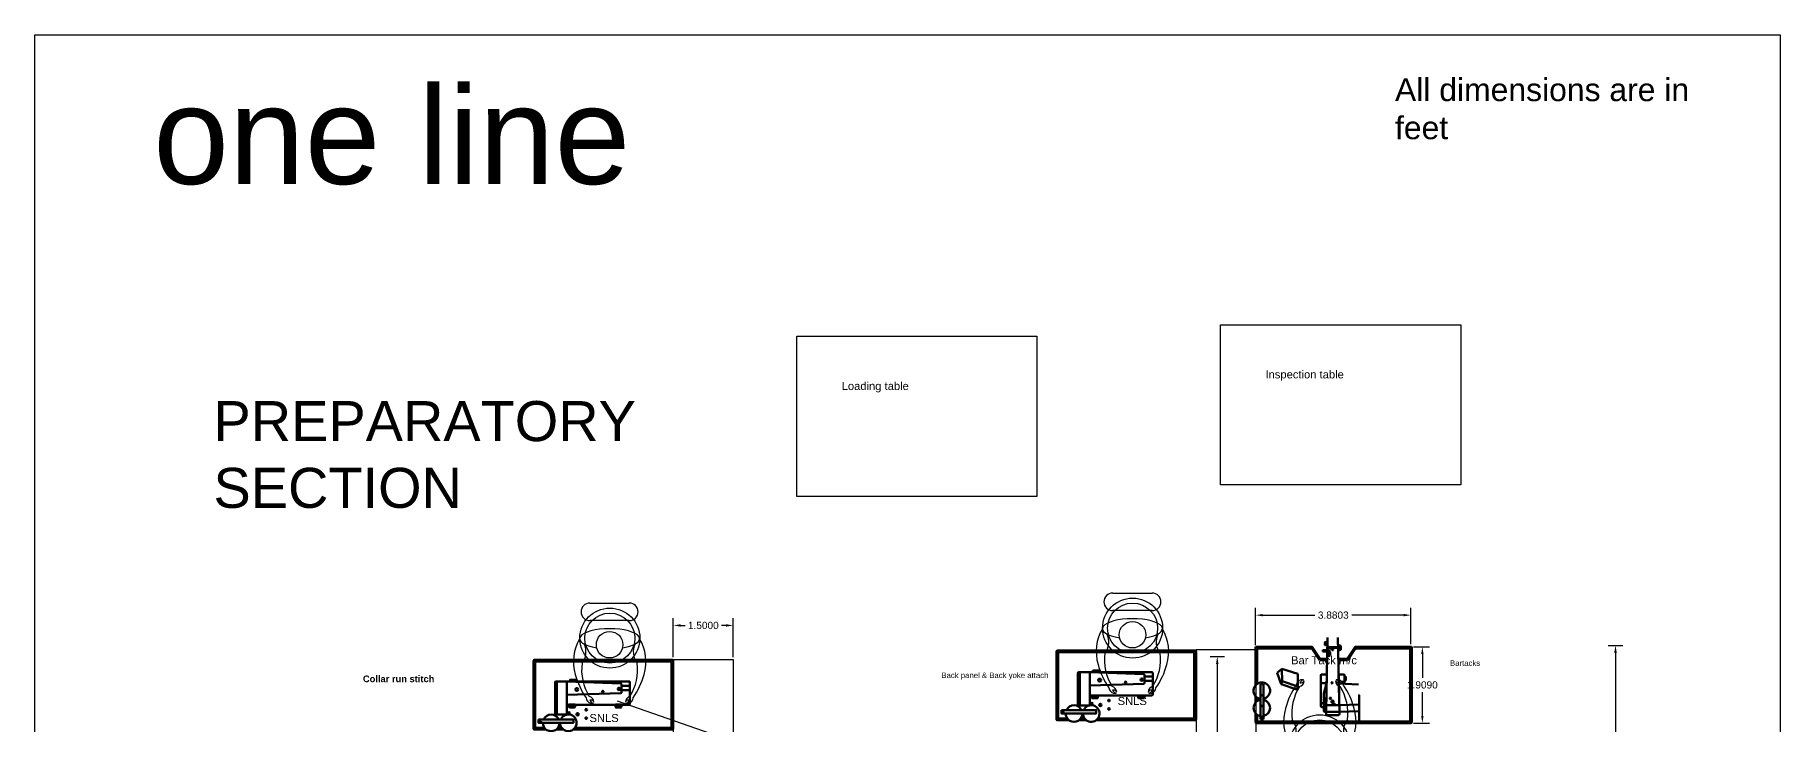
# Model space of a CAD drawing. Header units: feet. Extents: x 1 to 985, y 9 to 848.
# Drawn here: x 0.78 to 44.39, y 75.97 to 93.18 of the extents above; entities that cross this region are included whole.
import ezdxf

# ---------------------------------------------------------------- set-up
doc = ezdxf.new("R2010")
doc.units = ezdxf.units.FT
doc.header["$MEASUREMENT"] = 0
for name, color, linetype in [('assembly operations', 80, 'Continuous'), ('button', 131, 'Continuous'), ('dimension', 100, 'Continuous'), ('machines', 21, 'Continuous'), ('prep side', 220, 'Continuous')]:
    doc.layers.add(name, color=color, linetype=linetype)
doc.styles.get("Standard").update_dxf_attribs({"font": 'arial.ttf'})
doc.dimstyles.get("Standard").update_dxf_attribs({"dimtxt": 0.18, "dimasz": 0.18, "dimexe": 0.18, "dimexo": 0.0625, "dimgap": 0.09, "dimtad": 0, "dimtih": 1, "dimtoh": 1, "dimdec": 4, "dimzin": 0, "dimdsep": 46, "dimtxsty": 'Standard', "dimcen": 0.09, "dimadec": 0, "dimazin": 0, "dimtfac": 1, "dimtdec": 4, "dimtofl": 0, "dimtmove": 0, "dimatfit": 3, "dimfxl": 1, "dimtolj": 1, "dimtzin": 0, "dimarcsym": 0})

# ---------------------------------------------------------------- blocks, each defined once
blk = doc.blocks.new('Arrow')
at = {"linetype": 'ByBlock', "lineweight": -2}
blk.add_lwpolyline([(19.992, 74.917), (15.339, 76.537)], dxfattribs=at)
blk.add_solid([(20.002, 74.945), (20.162, 74.858), (19.982, 74.889)])
blk = doc.blocks.new('snls block')
at = {"layer": 'machines', "linetype": 'ByBlock', "lineweight": 100}
for p, q in [((54.586, 84.152), (54.586, 84.133)), ((54.586, 84.152), (54.605, 84.152)), ((54.607, 84.133), (54.605, 84.152)), ((54.888, 84.077), (54.681, 84.077)), ((54.889, 83.97), (54.681, 83.97)), ((53.361, 83.553), (53.361, 83.605)), ((53.361, 83.605), (53.517, 83.605)), ((53.378, 83.57), (53.378, 83.605)), ((53.497, 83.533), (53.382, 83.533)), ((53.48, 83.549), (53.398, 83.549)), ((53.501, 83.605), (53.501, 83.57)), ((53.517, 83.605), (53.517, 83.553)), ((54.524, 83.553), (54.524, 83.605)), ((54.524, 83.605), (54.681, 83.605)), ((54.541, 83.57), (54.541, 83.605)), ((54.66, 83.533), (54.545, 83.533)), ((54.643, 83.549), (54.562, 83.549)), ((54.664, 83.605), (54.664, 83.57)), ((54.681, 83.605), (54.681, 83.553))]:
    blk.add_line(p, q, dxfattribs=at)
for points in [[(53.469, 82.981), (55.947, 82.981, 0.414214), (55.968, 83.002), (55.968, 84.703, 0.414214), (55.947, 84.724), (52.502, 84.724, 0.414214), (52.482, 84.703), (52.482, 83.002, 0.414214), (52.502, 82.981), (52.798, 82.981)], [(53.513, 83.023), (55.905, 83.023, 0.414214), (55.926, 83.043), (55.926, 84.662, 0.414214), (55.905, 84.683), (52.544, 84.683, 0.414214), (52.523, 84.662), (52.523, 83.043, 0.414214), (52.544, 83.023), (52.755, 83.023)]]:
    blk.add_lwpolyline(points, format="xyb", dxfattribs=at)
for points in [[(53.063, 83.355), (53.037, 83.355, -0.414214), (53.016, 83.375), (53.016, 84.161, -0.414214), (53.037, 84.182), (53.063, 84.182)], [(53.312, 84.185), (53.063, 84.185), (53.063, 83.355), (53.291, 83.355, 0.414214), (53.312, 83.375)], [(53.312, 84.185), (54.661, 84.131, -0.402601), (54.681, 84.11), (54.681, 83.914, -0.405445), (54.661, 83.893), (53.312, 83.853)], [(53.312, 84.185), (54.868, 84.185, -0.414214), (54.889, 84.164), (54.889, 83.624, -0.414214), (54.868, 83.604), (53.312, 83.604)]]:
    blk.add_lwpolyline(points, format="xyb", close=True, dxfattribs=at)
for points in [[(53.557, 84.185), (53.392, 84.185), (53.392, 84.225), (53.557, 84.225)], [(53.505, 84.185), (53.404, 84.185), (53.404, 84.222), (53.505, 84.222)], [(52.603, 83.237), (53.474, 83.237), (53.474, 83.154), (52.603, 83.154)], [(52.603, 83.237), (53.474, 83.237), (53.474, 83.154), (52.603, 83.154)]]:
    blk.add_lwpolyline(points, close=True, dxfattribs=at)
for points in [[(53.042, 82.981), (53.23, 82.981)], [(53.085, 83.023), (53.186, 83.023)]]:
    blk.add_lwpolyline(points, dxfattribs=at)
for centre, radius in [((53.56, 83.986), 0.0369), ((54.212, 83.931), 0.0196), ((54.613, 83.999), 0.0303), ((53.366, 83.399), 0.0206), ((53.58, 83.365), 0.0285), ((53.796, 83.476), 0.0206), ((52.644, 83.202), 0.0219), ((52.644, 83.202), 0.0219), ((53.796, 83.267), 0.0206)]:
    blk.add_circle(centre, radius, dxfattribs=at)
for centre, radius, start, end in [((52.92, 83.149), 0.207, 25.1747, 154.8253), ((53.35, 83.151), 0.207, 179.1324, 155.4718), ((53.382, 83.553), 0.0208, 180, 270), ((53.398, 83.57), 0.0208, 180, 270), ((53.48, 83.57), 0.0208, 270, 0), ((53.497, 83.553), 0.0208, 270, 0), ((54.545, 83.553), 0.0208, 180, 270), ((54.562, 83.57), 0.0208, 180, 270), ((54.643, 83.57), 0.0208, 270, 0), ((54.66, 83.553), 0.0208, 270, 0), ((52.92, 83.149), 0.207, 178.5457, 1.4543)]:
    blk.add_arc(centre, radius, start, end, dxfattribs=at)
blk = doc.blocks.new('bartack')
at = {"layer": 'button', "lineweight": 100}
for p, q in [((52.829, 67.099), (52.829, 63.24)), ((53.075, 67.12), (52.85, 67.12)), ((52.871, 67.058), (52.871, 63.281)), ((53.038, 67.079), (52.892, 67.079)), ((52.931, 67.002), (53.803, 67.002)), ((52.931, 66.919), (52.931, 67.002)), ((53.803, 66.919), (52.931, 66.919)), ((53.502, 67.12), (53.347, 67.12)), ((53.466, 67.079), (53.384, 67.079)), ((54.718, 67.12), (53.779, 67.12)), ((53.803, 67.002), (53.803, 66.919)), ((54.676, 67.079), (53.815, 67.079)), ((54.697, 65.709), (54.697, 67.058)), ((54.738, 65.709), (54.738, 67.099)), ((53.8, 66.484), (53.67, 66.093)), ((53.749, 66.069), (53.879, 66.458)), ((53.8, 66.484), (54.085, 66.578)), ((53.879, 66.458), (53.8, 66.484)), ((54.188, 66.468), (53.879, 66.458)), ((53.879, 66.458), (54.188, 66.468)), ((54.061, 66.069), (54.188, 66.468)), ((54.188, 66.468), (54.085, 66.578)), ((53.67, 66.093), (53.749, 66.069)), ((53.749, 66.069), (54.061, 66.069)), ((53.134, 65.414), (53.571, 65.414)), ((53.233, 65.414), (53.233, 65.468)), ((53.253, 65.489), (54.028, 65.489)), ((53.279, 65.357), (53.279, 65.414)), ((53.332, 65.414), (53.332, 65.489)), ((53.819, 65.346), (53.571, 65.414)), ((53.828, 65.346), (53.828, 65.489)), ((54.049, 65.468), (54.049, 65.342)), ((54.406, 65.515), (54.697, 65.709)), ((54.406, 65.335), (54.406, 65.515)), ((54.738, 65.709), (54.44, 65.505)), ((54.44, 65.335), (54.44, 65.505)), ((54.738, 65.709), (54.697, 65.709)), ((53.03, 65.339), (53.03, 65.049)), ((53.093, 65.36), (53.051, 65.36)), ((53.051, 65.028), (53.093, 65.028)), ((53.113, 65.38), (53.113, 65.393)), ((53.113, 65.049), (53.113, 65.339)), ((53.113, 65.049), (53.113, 65.339)), ((53.114, 65.007), (53.13, 64.55)), ((53.134, 65.36), (54.972, 65.324)), ((53.819, 65.346), (53.134, 65.36)), ((54.972, 65.066), (53.134, 65.028)), ((53.819, 65.042), (53.134, 65.028)), ((53.279, 65.031), (53.279, 65.357)), ((53.279, 65.031), (53.297, 64.53)), ((54.049, 65.342), (53.594, 65.352)), ((53.598, 65.037), (54.049, 65.047)), ((53.796, 64.55), (53.819, 65.042)), ((53.858, 64.976), (53.816, 64.976)), ((53.819, 65.347), (53.819, 65.346)), ((53.858, 64.899), (53.858, 64.976)), ((54.049, 65.047), (54.049, 64.92)), ((54.406, 64.824), (54.406, 65.054)), ((54.44, 64.835), (54.44, 65.054)), ((54.515, 65.301), (54.515, 65.266)), ((54.515, 65.266), (54.515, 65.287)), ((54.535, 65.309), (54.524, 65.309)), ((54.574, 65.257), (54.524, 65.257)), ((54.524, 65.257), (54.543, 65.257)), ((54.543, 65.295), (54.543, 65.301)), ((54.574, 65.287), (54.552, 65.287)), ((54.664, 64.988), (54.645, 65.059)), ((54.765, 64.988), (54.664, 64.988)), ((54.684, 64.988), (54.673, 65.06)), ((54.7, 64.988), (54.696, 65.06)), ((54.714, 64.988), (54.712, 65.06)), ((54.713, 65.066), (54.713, 65.324)), ((54.713, 65.32), (54.713, 65.32)), ((54.713, 65.312), (54.713, 65.078)), ((54.713, 65.078), (54.713, 65.066)), ((54.725, 65.065), (54.725, 65.329)), ((54.725, 65.065), (54.725, 64.988)), ((54.739, 64.988), (54.742, 65.061)), ((54.752, 64.988), (54.765, 65.061)), ((54.785, 65.062), (54.765, 64.988)), ((54.778, 65.376), (54.778, 65.384)), ((54.778, 65.341), (54.778, 65.343)), ((54.783, 65.389), (54.816, 65.389)), ((54.816, 65.372), (54.783, 65.372)), ((54.783, 65.347), (54.816, 65.347)), ((54.816, 65.337), (54.783, 65.337)), ((54.784, 65.347), (54.795, 65.372)), ((54.817, 65.347), (54.784, 65.347)), ((54.785, 65.351), (54.815, 65.351)), ((54.787, 65.354), (54.813, 65.354)), ((54.788, 65.357), (54.812, 65.357)), ((54.79, 65.361), (54.81, 65.361)), ((54.791, 65.364), (54.808, 65.364)), ((54.792, 65.337), (54.792, 65.327)), ((54.793, 65.368), (54.805, 65.368)), ((54.795, 65.372), (54.795, 65.372)), ((54.795, 65.372), (54.803, 65.372)), ((54.803, 65.372), (54.817, 65.347)), ((54.806, 65.337), (54.806, 65.327)), ((54.82, 65.384), (54.82, 65.376)), ((54.82, 65.343), (54.82, 65.341)), ((54.832, 65.342), (54.832, 65.327)), ((54.849, 65.342), (54.849, 65.326)), ((54.028, 64.899), (53.812, 64.899)), ((53.889, 64.886), (53.889, 64.899)), ((53.889, 64.899), (53.996, 64.899)), ((53.904, 64.888), (53.904, 64.899)), ((53.904, 64.899), (53.978, 64.899)), ((53.975, 64.865), (53.91, 64.865)), ((53.97, 64.88), (53.912, 64.88)), ((53.978, 64.899), (53.978, 64.888)), ((53.996, 64.899), (53.996, 64.886)), ((54.697, 64.63), (54.406, 64.824)), ((54.738, 64.63), (54.44, 64.835)), ((54.697, 63.281), (54.697, 64.63)), ((54.697, 64.63), (54.738, 64.63)), ((54.738, 63.24), (54.738, 64.63)), ((52.892, 64.53), (53.516, 64.53)), ((52.892, 63.261), (54.676, 63.261)), ((52.85, 63.219), (54.718, 63.219))]:
    blk.add_line(p, q, dxfattribs=at)
for points in [[(54.617, 65.406), (54.617, 65.434, -0.414214), (54.625, 65.442), (54.642, 65.442, -0.414214), (54.65, 65.434), (54.65, 65.406)], [(54.65, 65.287), (54.65, 65.406), (54.617, 65.406), (54.617, 65.287, 0.414214), (54.625, 65.278), (54.642, 65.278, 0.414214)], [(54.863, 65.346), (54.863, 65.349, 0.414214), (54.858, 65.353), (54.825, 65.353, 0.414214), (54.82, 65.349), (54.82, 65.346, 0.414214), (54.825, 65.342), (54.858, 65.342, 0.414214)], [(54.823, 65.376), (54.823, 65.377, -0.414214), (54.827, 65.381), (54.853, 65.381, -0.414214), (54.857, 65.377), (54.857, 65.376, -0.414214), (54.853, 65.372), (54.827, 65.372, -0.414214)], [(54.832, 65.381), (54.832, 65.384, -0.414214), (54.836, 65.388), (54.844, 65.388, -0.414214), (54.849, 65.384), (54.849, 65.381)]]:
    blk.add_lwpolyline(points, format="xyb", close=True, dxfattribs=at)
blk.add_lwpolyline([(54.849, 65.353), (54.849, 65.372), (54.832, 65.372), (54.832, 65.353)], close=True, dxfattribs=at)
for centre, radius in [((52.972, 66.967), 0.0219), ((53.265, 66.965), 0.0106), ((53.531, 66.965), 0.0106), ((53.845, 65.474), 0.00605), ((54.036, 65.468), 0.00605), ((53.298, 65.149), 0.0145), ((53.365, 65.196), 0.0305), ((53.365, 65.196), 0.00752), ((53.45, 65.25), 0.0191), ((53.836, 65.21), 0.0151), ((53.845, 65.359), 0.00605), ((53.845, 64.992), 0.00605), ((54.036, 65.359), 0.00605), ((54.59, 65.272), 0.0213), ((54.59, 65.272), 0.0083), ((54.634, 65.294), 0.00605), ((54.661, 65.194), 0.0118), ((54.688, 65.221), 0.0145), ((54.714, 65.235), 0.00605), ((54.741, 65.311), 0.00605), ((53.845, 64.962), 0.00605), ((54.036, 64.919), 0.00605)]:
    blk.add_circle(centre, radius, dxfattribs=at)
for centre, radius, start, end in [((53.211, 66.964), 0.207, 10.6443, 169.3557), ((53.641, 66.966), 0.207, 193.0338, 169.952), ((52.85, 67.099), 0.0208, 90, 180), ((52.892, 67.058), 0.0208, 90, 180), ((53.211, 66.964), 0.207, 192.4324, 347.5676), ((54.676, 67.058), 0.0208, 0, 90), ((54.718, 67.099), 0.0208, 0, 90), ((53.134, 65.393), 0.0208, 90, 180), ((53.253, 65.468), 0.0208, 90, 180), ((54.028, 65.468), 0.0208, 0, 90), ((53.051, 65.339), 0.0208, 90, 180), ((53.051, 65.049), 0.0208, 180, 270), ((53.093, 65.339), 0.0208, 0, 90), ((53.093, 65.049), 0.0208, 270, 0), ((53.134, 65.38), 0.0207, 180, 268.8823), ((53.134, 65.339), 0.0208, 88.8865, 180), ((53.134, 65.049), 0.0207, 180, 271.1564), ((53.135, 65.008), 0.0208, 91.1172, 182.0583), ((54.524, 65.301), 0.0083, 90, 180), ((54.524, 65.266), 0.0083, 180, 270), ((54.535, 65.301), 0.0083, 0, 90), ((54.552, 65.295), 0.0083, 180, 270), ((54.783, 65.384), 0.00415, 90, 180), ((54.783, 65.376), 0.00415, 180, 270), ((54.783, 65.343), 0.00415, 90, 180), ((54.783, 65.341), 0.00415, 180, 270), ((54.816, 65.384), 0.00415, 0, 90), ((54.816, 65.376), 0.00415, 270, 0), ((54.816, 65.343), 0.00415, 0, 90), ((54.816, 65.341), 0.00415, 270, 0), ((52.892, 64.55), 0.0208, 180, 270), ((52.892, 64.551), 0.0208, 182.0583, 270), ((53.516, 64.551), 0.0208, 270, 357.3711), ((53.91, 64.886), 0.0208, 180, 270), ((53.912, 64.888), 0.0083, 180, 270), ((53.97, 64.888), 0.0083, 270, 0), ((53.975, 64.886), 0.0208, 270, 0), ((54.028, 64.92), 0.0208, 270, 0), ((52.85, 63.24), 0.0208, 180, 270), ((52.892, 63.281), 0.0208, 180, 270), ((54.676, 63.281), 0.0208, 270, 0), ((54.718, 63.24), 0.0208, 270, 0)]:
    blk.add_arc(centre, radius, start, end, dxfattribs=at)
blk = doc.blocks.new('*D11')
at = {"color": 0, "linetype": 'ByBlock', "lineweight": -2, "transparency": 16777216}
for p, q in [((35.225, 77.897), (35.629, 77.897)), ((35.449, 77.717), (35.449, 77.124)), ((35.449, 76.168), (35.449, 76.761)), ((35.225, 75.988), (35.629, 75.988))]:
    blk.add_line(p, q, dxfattribs=at)
at = {"color": 0, "linetype": 'ByBlock', "transparency": 16777216}
for points in [[(35.419, 77.717), (35.479, 77.717), (35.449, 77.897)], [(35.419, 76.168), (35.479, 76.168), (35.449, 75.988)]]:
    blk.add_solid(points, dxfattribs=at)
at = {"layer": 'Defpoints', "color": 0, "linetype": 'ByBlock', "transparency": 16777216}
for p in [(35.163, 77.897), (35.163, 75.988), (35.449, 75.988)]:
    blk.add_point(p, dxfattribs=at)
at = {"color": 0, "linetype": 'ByBlock', "transparency": 16777216, "insert": (35.449, 76.943), "char_height": 0.18, "attachment_point": 5}
blk.add_mtext('\\A1;1.9090', dxfattribs=at)
blk = doc.blocks.new('*D12')
at = {"color": 0, "linetype": 'ByBlock', "lineweight": -2, "transparency": 16777216}
for p, q in [((31.282, 77.939), (31.282, 78.866)), ((31.462, 78.686), (32.759, 78.686)), ((34.983, 78.686), (33.686, 78.686)), ((35.163, 77.96), (35.163, 78.866))]:
    blk.add_line(p, q, dxfattribs=at)
at = {"color": 0, "linetype": 'ByBlock', "transparency": 16777216}
for points in [[(31.462, 78.716), (31.462, 78.656), (31.282, 78.686)], [(34.983, 78.716), (34.983, 78.656), (35.163, 78.686)]]:
    blk.add_solid(points, dxfattribs=at)
at = {"layer": 'Defpoints', "color": 0, "linetype": 'ByBlock', "transparency": 16777216}
for p in [(35.163, 78.686), (31.282, 77.876), (35.163, 77.897)]:
    blk.add_point(p, dxfattribs=at)
at = {"color": 0, "linetype": 'ByBlock', "transparency": 16777216, "insert": (33.223, 78.686), "char_height": 0.18, "attachment_point": 5}
blk.add_mtext('\\A1;3.8803', dxfattribs=at)
blk = doc.blocks.new('*D14')
at = {"color": 0, "linetype": 'ByBlock', "lineweight": -2, "transparency": 16777216}
for p, q in [((16.732, 77.633), (16.732, 78.609)), ((18.232, 77.633), (18.232, 78.609)), ((16.912, 78.429), (17.028, 78.429)), ((18.052, 78.429), (17.937, 78.429))]:
    blk.add_line(p, q, dxfattribs=at)
at = {"color": 0, "linetype": 'ByBlock', "transparency": 16777216}
for points in [[(16.912, 78.459), (16.912, 78.399), (16.732, 78.429)], [(18.052, 78.459), (18.052, 78.399), (18.232, 78.429)]]:
    blk.add_solid(points, dxfattribs=at)
at = {"layer": 'Defpoints', "color": 0, "linetype": 'ByBlock', "transparency": 16777216}
for p in [(18.232, 78.429), (16.732, 77.571), (18.232, 77.571)]:
    blk.add_point(p, dxfattribs=at)
at = {"color": 0, "linetype": 'ByBlock', "transparency": 16777216, "insert": (17.482, 78.429), "char_height": 0.18, "attachment_point": 5}
blk.add_mtext('\\A1;1.5000', dxfattribs=at)
blk = doc.blocks.new('arrow2')
at = {"linetype": 'ByBlock', "lineweight": -2}
blk.add_line((30.144, 77.655), (30.504, 77.655), dxfattribs=at)
blk.add_lwpolyline([(30.324, 77.47), (30.324, 65.792)], dxfattribs=at)
at = {"linetype": 'ByBlock'}
blk.add_solid([(30.293, 77.47), (30.324, 77.655), (30.355, 77.47)], dxfattribs=at)

msp = doc.modelspace()

# ---------------------------------------------------------------- linework, layer by layer
at = {"linetype": 'ByBlock'}
for points in [[(0.78036, 93.17614), (44.38759, 93.17614), (44.38759, 9.16473), (0.78036, 9.16473)], [(30.40868, 85.93982), (36.40868, 85.93982), (36.40868, 81.93982), (30.40868, 81.93982)], [(19.81898, 85.64985), (25.81898, 85.64985), (25.81898, 81.64985), (19.81898, 81.64985)]]:
    msp.add_lwpolyline(points, close=True, dxfattribs=at)
for points in [[(14.64791, 78.98848), (15.63221, 78.98848)], [(27.71142, 79.23791), (28.69572, 79.23791)], [(15.63221, 78.54915), (14.64791, 78.54915)], [(28.69572, 78.79859), (27.71142, 78.79859)], [(31.29588, 14.70993), (31.29588, 77.8193), (29.79588, 77.8193), (29.79588, 14.70993)], [(18.23237, 60.42046), (18.23237, 77.57054), (16.73237, 77.57054), (16.73237, 60.42046)]]:
    msp.add_lwpolyline(points)
for centre, radius in [((28.20972, 78.36233), 0.75), ((28.20972, 78.36233), 0.625), ((15.14621, 78.11289), 0.75), ((15.14621, 78.11289), 0.625), ((28.20484, 78.19715), 0.3314), ((15.14133, 77.94771), 0.3314), ((32.88203, 75.44688), 0.75), ((32.88203, 75.44688), 0.625)]:
    msp.add_circle(centre, radius)
for centre, radius, start, end in [((14.64791, 78.76881), 0.21966, 90, 270), ((15.63221, 78.76881), 0.21966, 270, 90), ((27.71142, 79.01825), 0.21966, 90, 270), ((28.69572, 79.01825), 0.21966, 270, 90), ((15.36485, 77.5259), 1.12909, 149.566063, 196.497517), ((14.91782, 77.5259), 1.12909, 343.502483, 30.433937), ((28.42835, 77.77534), 1.12909, 149.566063, 196.497517), ((27.17351, 78.01276), 0.44097, 321.008421, 27.632528), ((29.23617, 78.01276), 0.44097, 152.367472, 218.991579), ((27.98133, 77.77534), 1.12909, 343.502483, 30.433937), ((14.11, 77.76333), 0.44097, 321.008421, 27.632528), ((16.17266, 77.76333), 0.44097, 152.367472, 218.991579), ((28.73591, 77.56679), 1.23125, 172.133942, 212.405248), ((27.67377, 77.56679), 1.23125, 327.594752, 7.866058), ((16.14294, 77.70911), 1.92771, 195.151137, 214.435473), ((15.67241, 77.31736), 1.23125, 172.133942, 212.405248), ((14.61026, 77.31736), 1.23125, 327.594752, 7.866058), ((14.13972, 77.70911), 1.92771, 325.564527, 344.848863), ((29.20645, 77.95854), 1.92771, 195.151137, 214.435473), ((27.20323, 77.95854), 1.92771, 325.564527, 344.848863), ((27.75694, 76.87925), 0.14081, 184.390124, 259.877496), ((27.65259, 76.75244), 0.16061, 4.787406, 74.171118), ((27.73221, 76.72738), 0.08916, 25.560009, 106.981091), ((27.83601, 76.88029), 0.1464, 207.518809, 255.319703), ((28.75709, 76.75244), 0.16061, 105.828882, 175.212594), ((28.67747, 76.72738), 0.08916, 73.018909, 154.439991), ((28.57367, 76.88029), 0.1464, 284.680297, 332.481191), ((28.65274, 76.87925), 0.14081, 280.122504, 355.609876), ((33.88852, 75.85066), 1.92771, 145.564527, 164.848863), ((33.41798, 76.24241), 1.23125, 147.594752, 187.866058), ((32.43901, 76.92996), 0.14081, 100.122504, 175.609876), ((32.33466, 77.05677), 0.16061, 285.828882, 355.212594), ((32.51808, 76.92892), 0.1464, 104.680297, 152.481191), ((32.41428, 77.08183), 0.08916, 253.018909, 334.439991), ((32.46871, 76.35181), 0.71883, 89.022524, 94.34402), ((33.35954, 77.08183), 0.08916, 205.560009, 286.981091), ((33.43916, 77.05677), 0.16061, 184.787406, 254.171118), ((33.30511, 76.35181), 0.71883, 85.65598, 90.977476), ((33.25574, 76.92892), 0.1464, 27.518809, 75.319703), ((33.33481, 76.92996), 0.14081, 4.390124, 79.877496), ((32.35584, 76.24241), 1.23125, 352.133942, 32.405248), ((31.8853, 75.85066), 1.92771, 15.151137, 34.435473), ((14.69344, 76.62981), 0.14081, 184.390124, 259.877496), ((14.58908, 76.503), 0.16061, 4.787406, 74.171118), ((14.6687, 76.47794), 0.08916, 25.560009, 106.981091), ((14.7725, 76.63085), 0.1464, 207.518809, 255.319703), ((14.72314, 77.20796), 0.71883, 265.65598, 270.977476), ((15.69359, 76.503), 0.16061, 105.828882, 175.212594), ((15.61396, 76.47794), 0.08916, 73.018909, 154.439991), ((15.51017, 76.63085), 0.1464, 284.680297, 332.481191), ((15.55953, 77.20796), 0.71883, 269.022524, 274.34402), ((15.58923, 76.62981), 0.14081, 280.122504, 355.609876), ((27.78664, 77.4574), 0.71883, 265.65598, 270.977476), ((28.62304, 77.4574), 0.71883, 269.022524, 274.34402), ((33.11043, 76.03387), 1.12909, 163.502483, 210.433937), ((32.6634, 76.03387), 1.12909, 329.566063, 16.497517), ((31.85558, 75.79644), 0.44097, 332.367472, 38.991579), ((33.91824, 75.79644), 0.44097, 141.008421, 207.632528)]:
    msp.add_arc(centre, radius, start, end)
for centre in [(28.20484, 78.34727), (15.14133, 78.09783)]:
    msp.add_ellipse(centre, major_axis=(-0.75, 0), ratio=0.33333333, start_param=2.01554376, end_param=7.4092342)
at = {"layer": 'dimension', "linetype": 'ByBlock', "lineweight": -2}
msp.add_line((40.09479, 77.92866), (40.45479, 77.92866), dxfattribs=at)
msp.add_lwpolyline([(40.27479, 77.74366), (40.27479, 74.50678)], dxfattribs=at)
at = {"layer": 'dimension', "linetype": 'ByBlock'}
msp.add_solid([(40.24396, 77.74366), (40.27479, 77.92866), (40.30562, 77.74366)], dxfattribs=at)

# ---------------------------------------------------------------- block references
for name, p in [('snls block', (-26.17517, -6.92162)), ('snls block', (-39.23962, -7.15379)), ('Arrow', (0, 0))]:
    msp.add_blockref(name, p)
at = {"layer": 'button', "rotation": 90.00000000000024}
msp.add_blockref('bartack', (98.40247, 23.15871), dxfattribs=at)
at = {"layer": 'dimension', "linetype": 'ByBlock'}
msp.add_blockref('arrow2', (0, 0), dxfattribs=at)

# ---------------------------------------------------------------- texts
at = {"linetype": 'ByBlock', "attachment_point": 1}
for s, width, insert, char_height in [('one line', 31.239537, (3.73699, 91.8898), 2.436322), ('All dimensions are in feet', 8.1473525, (34.76455, 92.09308), 0.5703147), ('Inspection table', 3.4853772, (31.52897, 84.7982), 0.2), ('Loading table', 3.4853772, (20.93927, 84.50823), 0.2)]:
    msp.add_mtext_dynamic_manual_height_columns(s, width=width, gutter_width=1, heights=[0], dxfattribs=dict(at, insert=insert, char_height=char_height))
at = {"char_height": 0.2, "attachment_point": 1}
for s, width, insert in [('Bar Tack m/c', 1.7662717, (32.16799, 77.65954)), ('SNLS', 0.9053555, (27.83482, 76.64114)), ('SNLS', 0.9053555, (14.6376, 76.21658))]:
    msp.add_mtext_dynamic_manual_height_columns(s, width=width, gutter_width=1, heights=[0], dxfattribs=dict(at, insert=insert))
at = {"layer": 'assembly operations', "linetype": 'ByBlock', "attachment_point": 1}
for s, insert, char_height, width in [('Back panel & Back yoke attach', (23.43004, 77.25317), 0.1388878, 2.779764), ('Bartacks ', (36.1392, 77.55815), 0.138888, 1.0758355)]:
    msp.add_mtext(s, dxfattribs=dict(at, insert=insert, char_height=char_height, width=width))
at = {"layer": 'prep side', "insert": (5.24197, 84.03203), "char_height": 1, "attachment_point": 1}
msp.add_mtext_dynamic_manual_height_columns('PREPARATORY SECTION', width=4.1419554, gutter_width=1, heights=[0], dxfattribs=at)
at = {"layer": 'prep side', "linetype": 'ByBlock', "insert": (8.97677, 77.17841), "char_height": 0.2, "attachment_point": 1}
msp.add_mtext_dynamic_manual_height_columns('{\\fArial|b1|i0|c0|p34;\\H0.83333x;Collar run stitch}', width=2.9744346, gutter_width=1, heights=[0], dxfattribs=at)

# ---------------------------------------------------------------- dimensions: what is measured, and where the dimension line sits
at = {"linetype": 'ByBlock'}
for base, p1, p2, picture, middle in [((18.23237, 78.42936), (16.73237, 77.57054), (18.23237, 77.57054), '*D14', (17.48237, 78.42936)), ((35.1627037711, 78.6855474299), (31.2824537711, 77.8763213309), (35.1627037711, 77.8970713309), '*D12', (33.2225787711, 78.6855474299))]:
    dim = msp.add_linear_dim(base=base, p1=p1, p2=p2, dimstyle='Standard', dxfattribs=at)
    dim.commit()
    dim.dimension.update_dxf_attribs({"geometry": picture, "text_midpoint": middle})
dim = msp.add_linear_dim(base=(35.44859, 75.98807), p1=(35.1627, 77.89707), p2=(35.1627, 75.98807), angle=90, dimstyle='Standard', dxfattribs=at)
dim.commit()
dim.dimension.update_dxf_attribs({"geometry": '*D11', "text_midpoint": (35.44859, 76.94257)})

doc.saveas('drawing.dxf')
